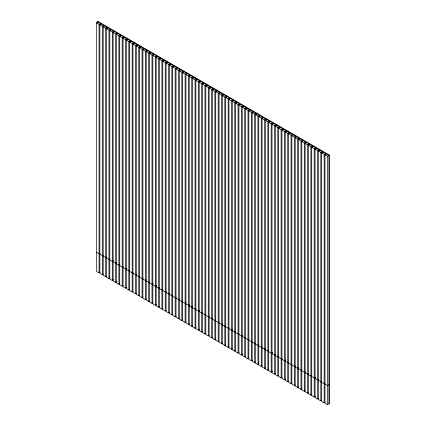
<?xml version="1.0" encoding="UTF-8"?>
<svg xmlns="http://www.w3.org/2000/svg" width="426" height="426" viewBox="0 0 426 426"><rect width="100%" height="100%" fill="white"/><g stroke="black" fill="none" stroke-linecap="round" stroke-linejoin="round"><path stroke-width="0.64" d="M97.176 22.94L97.176 21.609L97.714 21.3L329.442 155.085L329.442 403.555L327.456 404.7L324.974 403.268L324.974 154.803L326.422 153.967M100.004 272.267L99.04 272.826L96.558 271.389L96.558 22.924L98.007 22.088M96.558 22.924L99.04 24.357L100.488 23.521L100.488 24.852M103.316 274.179L102.352 274.733L99.865 273.3L99.865 24.836L101.313 24M99.865 24.836L102.352 26.268L103.8 25.432L103.8 26.763M106.628 276.091L105.659 276.644L103.177 275.212L103.177 26.747L104.626 25.911M103.177 26.747L105.659 28.18L107.107 27.344L107.107 28.675M109.935 278.002L108.971 278.556L106.489 277.124L106.489 28.659L107.938 27.823M106.489 28.659L108.971 30.092L110.419 29.256L110.419 30.587M113.731 279.632L112.283 280.468L109.796 279.035L109.796 30.571L111.245 29.735M109.796 30.571L112.283 32.003L113.731 31.167L113.731 32.498M116.559 281.82L115.59 282.379L113.108 280.947L113.108 32.483L114.557 31.646M113.108 32.483L115.59 33.915L117.038 33.079L117.038 34.41M119.866 283.732L118.902 284.291L116.42 282.859L116.42 34.394L117.869 33.558M116.42 34.394L118.902 35.827L120.35 34.991L120.35 36.316M123.178 285.644L122.214 286.203L119.727 284.77L119.727 36.306L121.176 35.464M119.727 36.306L122.214 37.738L123.662 36.902L123.662 38.228M126.969 287.278L125.521 288.114L123.039 286.682L123.039 38.212L124.488 37.376M123.039 38.212L125.521 39.65L126.969 38.814L126.969 40.14M129.797 289.467L128.833 290.026L126.352 288.594L126.352 40.124L127.8 39.288M126.352 40.124L128.833 41.562L130.281 40.726L130.281 42.052M133.109 291.379L132.145 291.938L129.658 290.505L129.658 42.036L131.107 41.2M129.658 42.036L132.145 43.468L133.594 42.632L133.594 43.963M136.421 293.29L135.452 293.849L132.971 292.412L132.971 43.947L134.419 43.111M132.971 43.947L135.452 45.38L136.9 44.544L136.9 45.875M139.728 295.202L138.764 295.761L136.283 294.323L136.283 45.859L137.731 45.023M136.283 45.859L138.764 47.291L140.213 46.455L140.213 47.787M143.04 297.114L142.076 297.667L139.59 296.235L139.59 47.771L141.038 46.935M139.59 47.771L142.076 49.203L143.525 48.367L143.525 49.698M146.352 299.025L145.383 299.579L142.902 298.147L142.902 49.682L144.35 48.846M142.902 49.682L145.383 51.115L146.832 50.279L146.832 51.61M149.659 300.937L148.695 301.491L146.214 300.058L146.214 51.594L147.662 50.758M146.214 51.594L148.695 53.026L150.144 52.19L150.144 53.522M152.971 302.849L152.007 303.403L149.521 301.97L149.521 53.506L150.969 52.67M149.521 53.506L152.007 54.938L153.456 54.102L153.456 55.433M156.763 304.478L155.314 305.314L152.833 303.882L152.833 55.417L154.281 54.581M152.833 55.417L155.314 56.85L156.763 56.014L156.763 57.345M159.59 306.667L158.626 307.226L156.145 305.793L156.145 57.329L157.593 56.493M156.145 57.329L158.626 58.761L160.075 57.925L160.075 59.251M162.902 308.578L161.939 309.138L159.452 307.705L159.452 59.241L160.9 58.405M159.452 59.241L161.939 60.673L163.387 59.837L163.387 61.163M166.215 310.49L165.245 311.049L162.764 309.617L162.764 61.147L164.212 60.311M162.764 61.147L165.245 62.585L166.694 61.749L166.694 63.075M169.521 312.402L168.558 312.961L166.076 311.528L166.076 63.059L167.525 62.223M166.076 63.059L168.558 64.496L170.006 63.66L170.006 64.986M172.834 314.313L171.87 314.873L169.383 313.44L169.383 64.97L170.831 64.134M169.383 64.97L171.87 66.408L173.318 65.567L173.318 66.898M176.146 316.225L175.177 316.784L172.695 315.346L172.695 66.882L174.143 66.046M172.695 66.882L175.177 68.314L176.625 67.478L176.625 68.81M179.452 318.137L178.489 318.696L176.007 317.258L176.007 68.794L177.456 67.958M176.007 68.794L178.489 70.226L179.937 69.39L179.937 70.721M182.765 320.048L181.801 320.608L179.314 319.17L179.314 70.705L180.762 69.869M179.314 70.705L181.801 72.138L183.249 71.302L183.249 72.633M186.077 321.96L185.108 322.514L182.626 321.082L182.626 72.617L184.075 71.781M182.626 72.617L185.108 74.049L186.556 73.213L186.556 74.545M189.384 323.872L188.42 324.426L185.938 322.993L185.938 74.529L187.387 73.693M185.938 74.529L188.42 75.961L189.868 75.125L189.868 76.456M192.696 325.783L191.732 326.337L189.245 324.905L189.245 76.44L190.694 75.604M189.245 76.44L191.732 77.873L193.18 77.037L193.18 78.368M196.008 327.695L195.039 328.249L192.557 326.817L192.557 78.352L194.006 77.516M195.246 78.23L195.784 77.921M192.557 78.352L195.039 79.784L196.487 78.948L196.487 80.28M199.799 329.325L198.351 330.161L195.869 328.728L195.869 80.264L197.318 79.428M195.869 80.264L198.351 81.696L199.799 80.86L199.799 82.191M202.627 331.513L201.663 332.072L199.182 330.64L199.182 82.175L200.625 81.339M199.182 82.175L201.663 83.608L203.111 82.772L203.111 84.098M205.939 333.425L204.97 333.984L202.488 332.552L202.488 84.087L203.937 83.246M202.488 84.087L204.97 85.519L206.418 84.683L206.418 86.009M209.246 335.337L208.282 335.896L205.801 334.463L205.801 85.993L207.249 85.157M205.801 85.993L208.282 87.431L209.73 86.595L209.73 87.921M212.558 337.248L211.594 337.807L209.113 336.375L209.113 87.905L210.561 87.069M209.113 87.905L211.594 89.343L213.043 88.507L213.043 89.833M215.87 339.16L214.901 339.719L212.42 338.287L212.42 89.817L213.868 88.981M212.42 89.817L214.901 91.249L216.349 90.413L216.349 91.744M219.177 341.072L218.213 341.631L215.732 340.193L215.732 91.728L217.18 90.892M215.732 91.728L218.213 93.161L219.662 92.325L219.662 93.656M222.489 342.983L221.525 343.542L219.044 342.105L219.044 93.64L220.492 92.804M219.044 93.64L221.525 95.073L222.974 94.237L222.974 95.568M225.801 344.895L224.832 345.449L222.351 344.016L222.351 95.552L223.799 94.716M222.351 95.552L224.832 96.984L226.281 96.148L226.281 97.479M229.108 346.807L228.144 347.36L225.663 345.928L225.663 97.463L227.111 96.627M225.663 97.463L228.144 98.896L229.593 98.06L229.593 99.391M232.42 348.718L231.456 349.272L228.975 347.84L228.975 99.375L230.423 98.539M228.975 99.375L231.456 100.808L232.905 99.972L232.905 101.303M235.732 350.63L234.769 351.184L232.282 349.751L232.282 101.287L233.73 100.451M232.282 101.287L234.769 102.719L236.212 101.883L236.212 103.214M239.039 352.536L238.075 353.095L235.594 351.663L235.594 103.198L237.042 102.362M235.594 103.198L238.075 104.631L239.524 103.795L239.524 105.126M242.836 354.171L241.388 355.007L238.906 353.575L238.906 105.11L240.355 104.274M238.906 105.11L241.388 106.543L242.836 105.707L242.836 107.032M245.664 356.36L244.7 356.919L242.213 355.486L242.213 107.022L243.661 106.186M242.213 107.022L244.7 108.454L246.148 107.618L246.148 108.944M248.976 358.271L248.007 358.83L245.525 357.398L245.525 108.928L246.974 108.092M245.525 108.928L248.007 110.366L249.455 109.53L249.455 110.856M252.283 360.183L251.319 360.742L248.837 359.31L248.837 110.84L250.286 110.004M248.837 110.84L251.319 112.278L252.767 111.442L252.767 112.768M255.595 362.095L254.631 362.654L252.144 361.221L252.144 112.752L253.592 111.916M252.144 112.752L254.631 114.189L256.079 113.348L256.079 114.679M258.907 364.006L257.938 364.565L255.456 363.128L255.456 114.663L256.905 113.827M255.456 114.663L257.938 116.096L259.386 115.26L259.386 116.591M262.214 365.918L261.25 366.477L258.768 365.039L258.768 116.575L260.217 115.739M258.768 116.575L261.25 118.007L262.698 117.171L262.698 118.503M265.526 367.83L264.562 368.389L262.075 366.951L262.075 118.487L263.524 117.651M262.075 118.487L264.562 119.919L266.01 119.083L266.01 120.414M268.838 369.741L267.869 370.295L265.387 368.863L265.387 120.398L266.836 119.562M265.387 120.398L267.869 121.831L269.317 120.995L269.317 122.326M272.629 371.371L271.181 372.207L268.7 370.774L268.7 122.31L270.148 121.474M268.7 122.31L271.181 123.742L272.629 122.906L272.629 124.238M275.457 373.565L274.493 374.119L272.006 372.686L272.006 124.222L273.455 123.386M272.006 124.222L274.493 125.654L275.942 124.818L275.942 126.149M278.769 375.476L277.8 376.03L275.318 374.598L275.318 126.133L276.767 125.297M275.318 126.133L277.8 127.566L279.248 126.73L279.248 128.061M282.076 377.383L281.112 377.942L278.631 376.509L278.631 128.045L280.079 127.209M278.631 128.045L281.112 129.477L282.56 128.641L282.56 129.973M285.873 379.018L284.424 379.854L281.937 378.421L281.937 129.957L283.386 129.121M281.937 129.957L284.424 131.389L285.873 130.553L285.873 131.879M288.7 381.206L287.731 381.765L285.25 380.333L285.25 131.868L286.698 131.027M285.25 131.868L287.731 133.301L289.179 132.465L289.179 133.791M292.007 383.118L291.043 383.677L288.562 382.244L288.562 133.775L290.01 132.939M288.562 133.775L291.043 135.212L292.492 134.376L292.492 135.702M295.319 385.029L294.355 385.589L291.869 384.156L291.869 135.686L293.317 134.85M294.558 135.569L295.101 135.26M291.869 135.686L294.355 137.124L295.804 136.288L295.804 137.614M298.631 386.941L297.662 387.5L295.181 386.068L295.181 137.598L296.629 136.762M100.004 253.156L99.04 253.71L96.558 252.277M295.181 137.598L297.662 139.03L299.111 138.194L299.111 139.526M301.938 388.853L300.974 389.412L298.493 387.974L298.493 139.51L299.941 138.674M103.316 255.067L102.352 255.621L99.865 254.189M298.493 139.51L300.974 140.942L302.423 140.106L302.423 141.437M305.25 390.764L304.286 391.324L301.8 389.886L301.8 141.421L303.248 140.585M106.628 256.974L105.659 257.533L103.177 256.101M301.8 141.421L304.286 142.854L305.735 142.018L305.735 143.349M308.562 392.676L307.593 393.23L305.112 391.798L305.112 143.333L306.56 142.497M109.935 258.886L108.971 259.445L106.489 258.012M305.112 143.333L307.593 144.765L309.042 143.929L309.042 145.261M311.869 394.588L310.905 395.142L308.424 393.709L308.424 145.245L309.872 144.409M113.731 260.52L112.283 261.356L109.796 259.924M308.424 145.245L310.905 146.677L312.354 145.841L312.354 147.172M315.666 396.217L314.218 397.053L311.731 395.621L311.731 147.156L313.179 146.32M116.559 262.709L115.59 263.268L113.108 261.836M311.731 147.156L314.218 148.589L315.666 147.753L315.666 149.084M318.494 398.411L317.524 398.965L315.043 397.533L315.043 149.068L316.491 148.232M119.866 264.621L118.902 265.18L116.42 263.747M315.043 149.068L317.524 150.5L318.973 149.664L318.973 150.996M321.8 400.318L320.837 400.877L318.355 399.444L318.355 150.98L319.804 150.144M123.178 266.532L122.214 267.091L119.727 265.659M318.355 150.98L320.837 152.412L322.285 151.576L322.285 152.907M325.113 402.229L324.149 402.788L321.662 401.356L321.662 152.891L323.11 152.055M126.969 268.167L125.521 269.003L123.039 267.565M321.662 152.891L324.149 154.324L325.597 153.488L325.597 154.814M129.797 270.356L128.833 270.915L126.352 269.477M324.974 154.803L327.456 156.235L329.442 155.085M133.109 272.267L132.145 272.821L129.658 271.389M136.421 274.179L135.452 274.733L132.971 273.3M139.728 276.091L138.764 276.644L136.283 275.212M143.04 278.002L142.076 278.556L139.59 277.124M146.352 279.909L145.383 280.468L142.902 279.035M149.659 281.82L148.695 282.379L146.214 280.947M152.971 283.732L152.007 284.291L149.521 282.859M156.763 285.367L155.314 286.203L152.833 284.77M159.59 287.555L158.626 288.114L156.145 286.682M162.902 289.467L161.939 290.026L159.452 288.594M166.215 291.379L165.245 291.938L162.764 290.5M169.521 293.29L168.558 293.849L166.076 292.412M172.834 295.202L171.87 295.761L169.383 294.323M176.146 297.114L175.177 297.667L172.695 296.235M179.452 299.025L178.489 299.579L176.007 298.147M182.765 300.937L181.801 301.491L179.314 300.058M186.077 302.849L185.108 303.403L182.626 301.97M189.384 304.755L188.42 305.314L185.938 303.882M192.696 306.667L191.732 307.226L189.245 305.793M196.008 308.578L195.039 309.138L192.557 307.705M199.799 310.213L198.351 311.049L195.869 309.617M202.627 312.402L201.663 312.961L199.182 311.528M205.939 314.313L204.97 314.873L202.488 313.44M209.246 316.225L208.282 316.784L205.801 315.346M212.558 318.137L211.594 318.696L209.113 317.258M215.87 320.048L214.901 320.602L212.42 319.17M219.177 321.96L218.213 322.514L215.732 321.082M222.489 323.872L221.525 324.426L219.044 322.993M225.801 325.783L224.832 326.337L222.351 324.905M229.108 327.69L228.144 328.249L225.663 326.817M232.42 329.602L231.456 330.161L228.975 328.728M235.732 331.513L234.769 332.072L232.282 330.64M239.039 333.425L238.075 333.984L235.594 332.552M242.836 335.06L241.388 335.896L238.906 334.463M245.664 337.248L244.7 337.807L242.213 336.375M248.976 339.16L248.007 339.719L245.525 338.281M252.283 341.072L251.319 341.631L248.837 340.193M255.595 342.983L254.631 343.542L252.144 342.105M258.907 344.895L257.938 345.449L255.456 344.016M262.214 346.807L261.25 347.36L258.768 345.928M265.526 348.718L264.562 349.272L262.075 347.84M268.838 350.63L267.869 351.184L265.387 349.751M272.629 352.259L271.181 353.095L268.7 351.663M275.457 354.448L274.493 355.007L272.006 353.575M278.769 356.36L277.8 356.919L275.318 355.486M282.076 358.271L281.112 358.83L278.631 357.398M285.873 359.906L284.424 360.742L281.937 359.31M288.7 362.095L287.731 362.654L285.25 361.221M292.007 364.006L291.043 364.565L288.562 363.128M295.319 365.918L294.355 366.477L291.869 365.039M298.631 367.83L297.662 368.383L295.181 366.951M301.938 369.741L300.974 370.295L298.493 368.863M305.25 371.653L304.286 372.207L301.8 370.774M308.562 373.565L307.593 374.119L305.112 372.686M311.869 375.471L310.905 376.03L308.424 374.598M315.666 377.106L314.218 377.942L311.731 376.509M318.494 379.294L317.524 379.854L315.043 378.421M321.8 381.206L320.837 381.765L318.355 380.333M325.113 383.118L324.149 383.677L321.662 382.244M329.442 384.438L327.456 385.589L324.974 384.156M97.176 21.609L328.904 155.399L328.904 403.864M327.456 156.235L327.456 404.7M324.149 154.324L324.149 402.788M320.837 152.412L320.837 400.877M317.524 150.5L317.524 398.965M314.218 148.589L314.218 397.053M310.905 146.677L310.905 395.142M307.593 144.765L307.593 393.23M304.286 142.854L304.286 391.324M300.974 140.942L300.974 389.412M297.662 139.03L297.662 387.5M294.355 137.124L294.355 385.589M291.043 135.212L291.043 383.677M287.731 133.301L287.731 381.765M284.424 131.389L284.424 379.854M281.112 129.477L281.112 377.942M277.8 127.566L277.8 376.03M274.493 125.654L274.493 374.119M271.181 123.742L271.181 372.207M267.869 121.831L267.869 370.295M264.562 119.919L264.562 368.389M261.25 118.007L261.25 366.477M257.938 116.096L257.938 364.565M254.631 114.189L254.631 362.654M251.319 112.278L251.319 360.742M248.007 110.366L248.007 358.83M244.7 108.454L244.7 356.919M241.388 106.543L241.388 355.007M238.075 104.631L238.075 353.095M234.769 102.719L234.769 351.184M231.456 100.808L231.456 349.272M228.144 98.896L228.144 347.36M224.832 96.984L224.832 345.449M221.525 95.073L221.525 343.542M218.213 93.161L218.213 341.631M214.901 91.249L214.901 339.719M211.594 89.343L211.594 337.807M208.282 87.431L208.282 335.896M204.97 85.519L204.97 333.984M201.663 83.608L201.663 332.072M198.351 81.696L198.351 330.161M195.039 79.784L195.039 328.249M191.732 77.873L191.732 326.337M188.42 75.961L188.42 324.426M185.108 74.049L185.108 322.514M181.801 72.138L181.801 320.608M178.489 70.226L178.489 318.696M175.177 68.314L175.177 316.784M171.87 66.408L171.87 314.873M168.558 64.496L168.558 312.961M165.245 62.585L165.245 311.049M161.939 60.673L161.939 309.138M158.626 58.761L158.626 307.226M155.314 56.85L155.314 305.314M152.007 54.938L152.007 303.403M148.695 53.026L148.695 301.491M145.383 51.115L145.383 299.579M142.076 49.203L142.076 297.667M138.764 47.291L138.764 295.761M135.452 45.38L135.452 293.849M132.145 43.468L132.145 291.938M128.833 41.562L128.833 290.026M125.521 39.65L125.521 288.114M122.214 37.738L122.214 286.203M118.902 35.827L118.902 284.291M115.59 33.915L115.59 282.379M112.283 32.003L112.283 280.468M108.971 30.092L108.971 278.556M105.659 28.18L105.659 276.644M102.352 26.268L102.352 274.733M99.04 24.357L99.04 272.826"/></g></svg>
